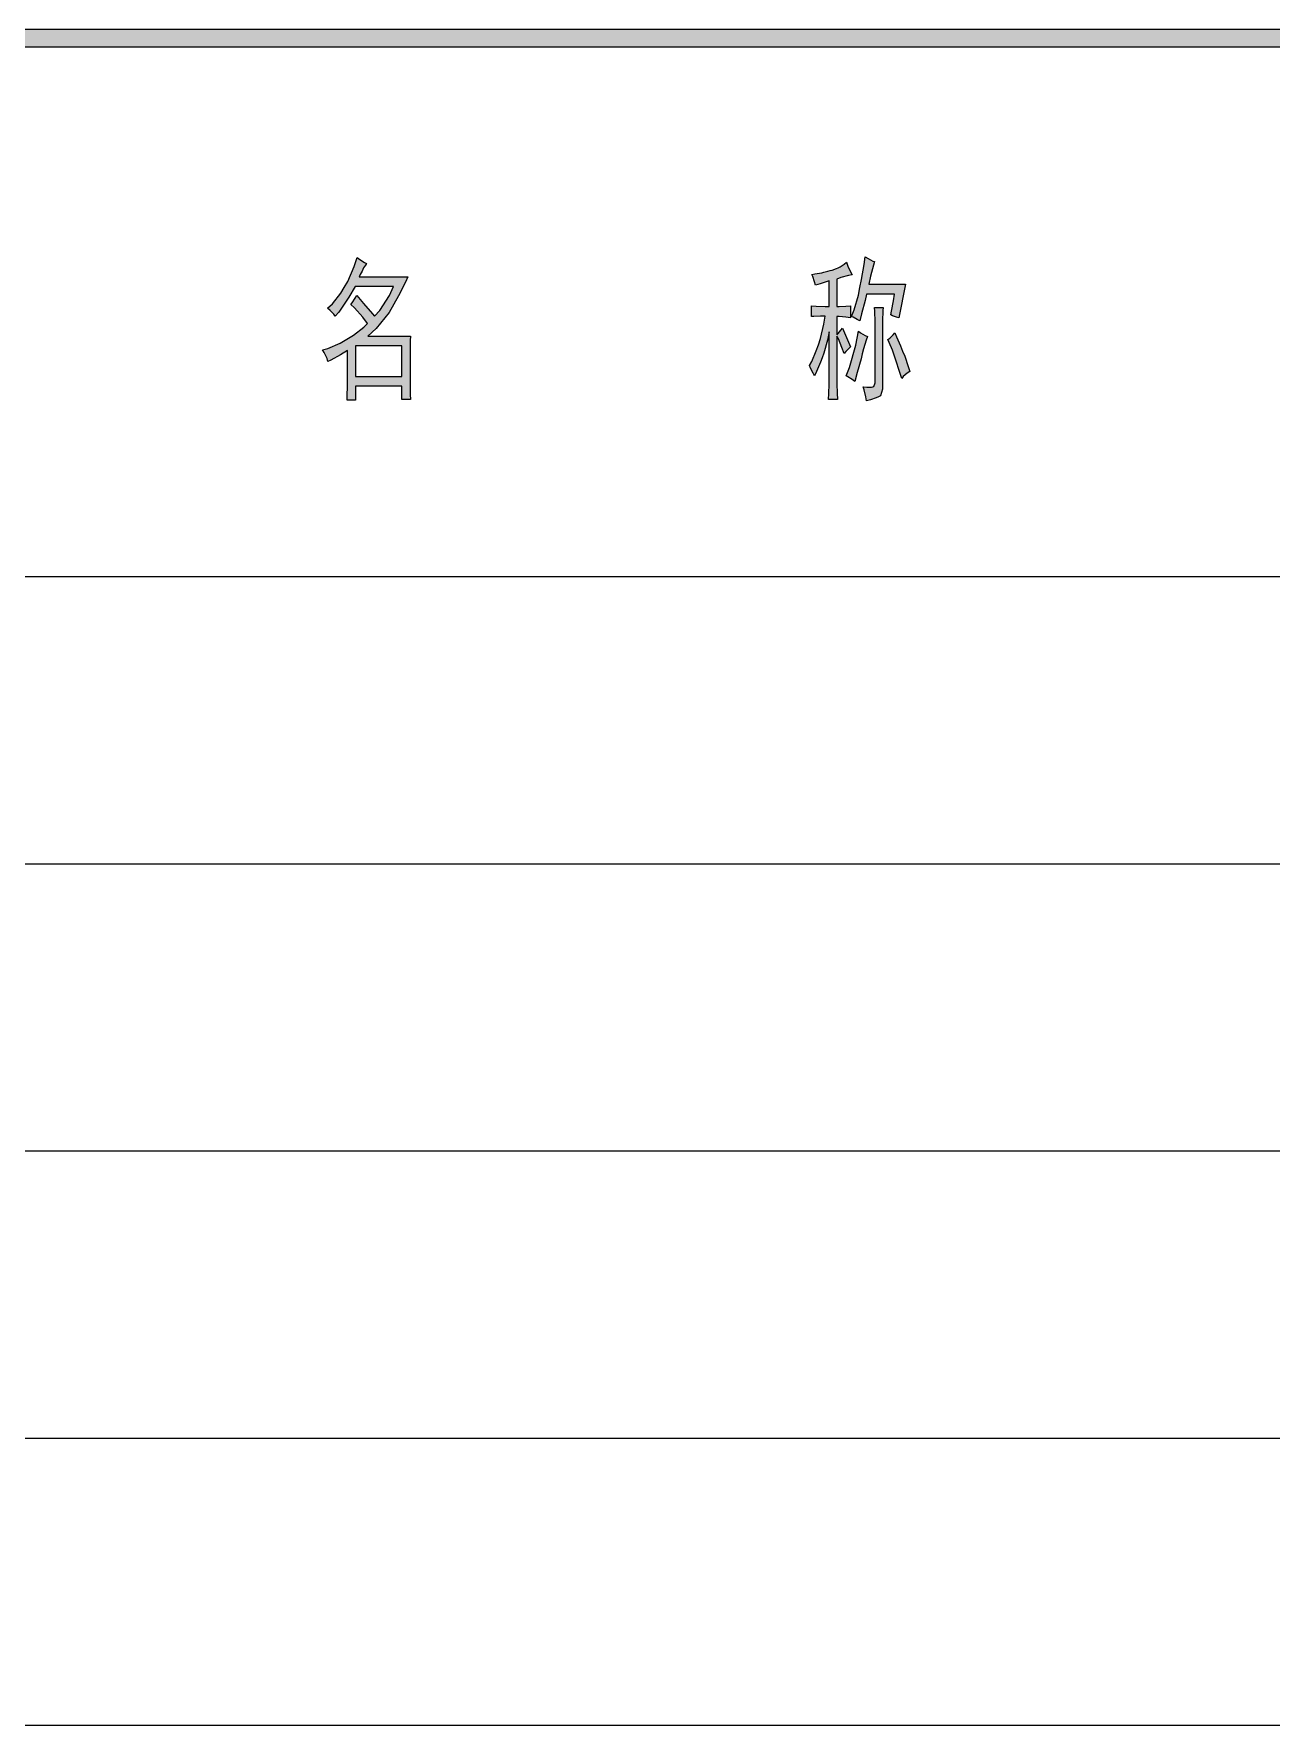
# Model space of a CAD drawing. Header units: millimetres. Extents: x 0 to 207, y 0 to 293.
# Drawn here: x 105.03 to 138.99, y 196.33 to 242.76 of the extents above; entities that cross this region are included whole.
import ezdxf

# ---------------------------------------------------------------- set-up
doc = ezdxf.new("R2010")
doc.units = ezdxf.units.MM

msp = doc.modelspace()

# ---------------------------------------------------------------- hatches: boundary and pattern name
h = msp.add_hatch(color=0)
h.dxf.hatch_style = 2
h.paths.add_polyline_path([(201.9935, 242.883972), (201.9935, 242.390083), (25.124833, 242.390083), (25.124833, 242.883972)])
h = msp.add_hatch(color=0)
h.paths.add_polyline_path([(114.158889, 236.456361), (114.130667, 236.414028), (114.081278, 236.332889), (114.060111, 236.290556), (114.038944, 236.248222), (113.989556, 236.149444), (113.961333, 236.093), (115.298361, 236.093), (115.227806, 235.941306), (115.033778, 235.563833), (114.910306, 235.334528), (114.783306, 235.10875), (114.427, 234.671306), (114.194167, 234.463167), (115.368917, 234.463167), (115.361861, 234.339694), (115.358333, 234.082167), (115.358333, 233.948111), (115.358333, 233.26725), (115.358333, 233.126139), (115.361861, 232.8545), (115.368917, 232.720444), (115.1255, 232.720444), (115.1255, 233.087333), (113.859028, 233.087333), (113.859028, 232.702806), (113.626194, 232.702806), (113.629722, 232.819222), (113.636778, 233.087333), (113.636778, 233.2355), (113.636778, 234.064528), (113.446278, 233.948111), (113.178167, 233.799944), (113.100556, 233.768194), (113.079389, 233.849333), (113.001778, 234.008083), (112.952389, 234.082167), (113.100556, 234.1245), (113.435694, 234.272667), (113.619139, 234.382028), (113.802583, 234.487861), (114.084806, 234.706583), (114.183583, 234.812417), (114.056583, 234.978222), (113.827278, 235.23575), (113.7285, 235.327472), (113.770833, 235.376861), (113.851972, 235.500333), (113.890778, 235.577944), (114.07775, 235.359222), (114.321167, 235.077), (114.381139, 235.0135), (114.525778, 235.168722), (114.786833, 235.577944), (114.90325, 235.824889), (113.844917, 235.824889), (113.672056, 235.528556), (113.396889, 235.119333), (113.298111, 235.0135), (113.262833, 235.062889), (113.160528, 235.168722), (113.089972, 235.228694), (113.224028, 235.352167), (113.453333, 235.637917), (113.548583, 235.800194), (113.643833, 235.962472), (113.82375, 236.375222), (113.904889, 236.622167), (113.978972, 236.565722), (114.105972, 236.481056)])
h.paths.add_polyline_path([(115.1255, 233.351917), (115.1255, 234.198583), (113.859028, 234.198583), (113.859028, 233.351917)])
h = msp.add_hatch(color=0)
h.dxf.hatch_style = 2
h.paths.add_polyline_path([(126.315611, 233.651778), (126.382639, 233.768194), (126.502583, 234.053944), (126.562556, 234.223278), (126.619, 234.392611), (126.710722, 234.787722), (126.746, 235.0135), (126.626056, 235.0135), (126.439083, 235.002917), (126.375583, 234.995861), (126.375583, 235.295722), (126.502583, 235.285139), (126.746, 235.278083), (126.862417, 235.278083), (126.862417, 235.976583), (126.805972, 235.958944), (126.611944, 235.898972), (126.481417, 235.860167), (126.456722, 235.951889), (126.410861, 236.100056), (126.386167, 236.1565), (126.463778, 236.167083), (126.597833, 236.18825), (126.654278, 236.198833), (126.710722, 236.212944), (126.827139, 236.241167), (126.887111, 236.258806), (126.943556, 236.272917), (127.056444, 236.31525), (127.105833, 236.339944), (127.15875, 236.364639), (127.275167, 236.438722), (127.338667, 236.491639), (127.373944, 236.382278), (127.451556, 236.209417), (127.490361, 236.142389), (127.391583, 236.12475), (127.183444, 236.068306), (127.074083, 236.025972), (127.074083, 235.278083), (127.137583, 235.278083), (127.321028, 235.285139), (127.4445, 235.295722), (127.4445, 234.964111), (127.321028, 234.978222), (127.137583, 234.995861), (127.074083, 234.995861), (127.074083, 234.498444), (127.105833, 234.53725), (127.183444, 234.628972), (127.22225, 234.681889), (127.282222, 234.554889), (127.391583, 234.297361), (127.4445, 234.166833), (127.405694, 234.131556), (127.3175, 234.039833), (127.271639, 233.983389), (127.211667, 234.149194), (127.112889, 234.389083), (127.074083, 234.463167), (127.074083, 233.2355), (127.074083, 233.150833), (127.077611, 232.896833), (127.084667, 232.720444), (126.84125, 232.720444), (126.851833, 232.88625), (126.862417, 233.143778), (126.862417, 233.2355), (126.862417, 234.579583), (126.8095, 234.34675), (126.710722, 233.990444), (126.664861, 233.866972), (126.619, 233.7435), (126.513167, 233.493028), (126.456722, 233.369556), (126.421444, 233.443639), (126.350889, 233.58475)])
h = msp.add_hatch(color=0)
h.dxf.hatch_style = 2
h.paths.add_polyline_path([(128.107722, 236.50575), (128.0795, 236.414028), (127.998361, 236.107111), (127.945444, 235.891917), (128.954389, 235.891917), (128.770944, 234.964111), (128.710972, 234.978222), (128.601611, 235.020556), (128.548694, 235.04525), (128.573389, 235.144028), (128.622778, 235.42625), (128.654528, 235.609694), (127.885472, 235.609694), (127.846667, 235.436833), (127.751417, 235.069944), (127.702028, 234.879444), (127.631472, 234.921778), (127.515056, 234.978222), (127.469194, 234.995861), (127.543278, 235.186361), (127.663222, 235.588528), (127.705556, 235.800194), (127.751417, 236.011861), (127.821972, 236.431667), (127.850194, 236.639806), (127.927806, 236.590417), (128.054806, 236.523389)])
h = msp.add_hatch(color=0)
h.dxf.hatch_style = 2
h.paths.add_polyline_path([(128.340556, 235.246333), (128.3335, 235.161667), (128.326444, 234.872389), (128.326444, 234.66425), (128.326444, 233.168472), (128.326444, 233.009722), (128.27, 232.826278), (128.210028, 232.794528), (128.153583, 232.766306), (127.991306, 232.713389), (127.885472, 232.688694), (127.867833, 232.794528), (127.821972, 232.985028), (127.79375, 233.069694), (127.892528, 233.062639), (128.023056, 233.062639), (128.054806, 233.069694), (128.086556, 233.07675), (128.118306, 233.179056), (128.118306, 233.26725), (128.118306, 234.66425), (128.118306, 234.85475), (128.11125, 235.144028), (128.107722, 235.246333)])
h = msp.add_hatch(color=0)
h.dxf.hatch_style = 2
h.paths.add_polyline_path([(127.910167, 234.449056), (127.874889, 234.34675), (127.804333, 234.110389), (127.769056, 233.972806), (127.733778, 233.83875), (127.631472, 233.461278), (127.560917, 233.217861), (127.490361, 233.26725), (127.373944, 233.344861), (127.328083, 233.369556), (127.419806, 233.602389), (127.589139, 234.216222), (127.66675, 234.597222), (127.723194, 234.554889), (127.846667, 234.480806)])
h = msp.add_hatch(color=0)
h.dxf.hatch_style = 2
h.paths.add_polyline_path([(128.665111, 234.547833), (128.710972, 234.438472), (128.816806, 234.191528), (128.87325, 234.050417), (128.933222, 233.909306), (129.032, 233.627083), (129.070806, 233.485972), (129.003778, 233.443639), (128.890889, 233.351917), (128.852083, 233.302528), (128.792111, 233.485972), (128.689806, 233.803472), (128.640417, 233.941056), (128.594556, 234.078639), (128.509889, 234.290306), (128.467556, 234.364389), (128.520472, 234.406722), (128.61925, 234.498444)])

# ---------------------------------------------------------------- linework, layer by layer
at = {"color": 0, "lineweight": 0}
for points in [[(201.9935, 242.883972), (201.9935, 242.390083), (25.124833, 242.390083), (25.124833, 242.883972)], [(114.158889, 236.456361), (114.130667, 236.414028), (114.081278, 236.332889), (114.060111, 236.290556), (114.038944, 236.248222), (113.989556, 236.149444), (113.961333, 236.093), (115.298361, 236.093), (115.227806, 235.941306), (115.033778, 235.563833), (114.910306, 235.334528), (114.783306, 235.10875), (114.427, 234.671306), (114.194167, 234.463167), (115.368917, 234.463167), (115.361861, 234.339694), (115.358333, 234.082167), (115.358333, 233.948111), (115.358333, 233.26725), (115.358333, 233.126139), (115.361861, 232.8545), (115.368917, 232.720444), (115.1255, 232.720444), (115.1255, 233.087333), (113.859028, 233.087333), (113.859028, 232.702806), (113.626194, 232.702806), (113.629722, 232.819222), (113.636778, 233.087333), (113.636778, 233.2355), (113.636778, 234.064528), (113.446278, 233.948111), (113.178167, 233.799944), (113.100556, 233.768194), (113.079389, 233.849333), (113.001778, 234.008083), (112.952389, 234.082167), (113.100556, 234.1245), (113.435694, 234.272667), (113.619139, 234.382028), (113.802583, 234.487861), (114.084806, 234.706583), (114.183583, 234.812417), (114.056583, 234.978222), (113.827278, 235.23575), (113.7285, 235.327472), (113.770833, 235.376861), (113.851972, 235.500333), (113.890778, 235.577944), (114.07775, 235.359222), (114.321167, 235.077), (114.381139, 235.0135), (114.525778, 235.168722), (114.786833, 235.577944), (114.90325, 235.824889), (113.844917, 235.824889), (113.672056, 235.528556), (113.396889, 235.119333), (113.298111, 235.0135), (113.262833, 235.062889), (113.160528, 235.168722), (113.089972, 235.228694), (113.224028, 235.352167), (113.453333, 235.637917), (113.548583, 235.800194), (113.643833, 235.962472), (113.82375, 236.375222), (113.904889, 236.622167), (113.978972, 236.565722), (114.105972, 236.481056)], [(126.315611, 233.651778), (126.382639, 233.768194), (126.502583, 234.053944), (126.562556, 234.223278), (126.619, 234.392611), (126.710722, 234.787722), (126.746, 235.0135), (126.626056, 235.0135), (126.439083, 235.002917), (126.375583, 234.995861), (126.375583, 235.295722), (126.502583, 235.285139), (126.746, 235.278083), (126.862417, 235.278083), (126.862417, 235.976583), (126.805972, 235.958944), (126.611944, 235.898972), (126.481417, 235.860167), (126.456722, 235.951889), (126.410861, 236.100056), (126.386167, 236.1565), (126.463778, 236.167083), (126.597833, 236.18825), (126.654278, 236.198833), (126.710722, 236.212944), (126.827139, 236.241167), (126.887111, 236.258806), (126.943556, 236.272917), (127.056444, 236.31525), (127.105833, 236.339944), (127.15875, 236.364639), (127.275167, 236.438722), (127.338667, 236.491639), (127.373944, 236.382278), (127.451556, 236.209417), (127.490361, 236.142389), (127.391583, 236.12475), (127.183444, 236.068306), (127.074083, 236.025972), (127.074083, 235.278083), (127.137583, 235.278083), (127.321028, 235.285139), (127.4445, 235.295722), (127.4445, 234.964111), (127.321028, 234.978222), (127.137583, 234.995861), (127.074083, 234.995861), (127.074083, 234.498444), (127.105833, 234.53725), (127.183444, 234.628972), (127.22225, 234.681889), (127.282222, 234.554889), (127.391583, 234.297361), (127.4445, 234.166833), (127.405694, 234.131556), (127.3175, 234.039833), (127.271639, 233.983389), (127.211667, 234.149194), (127.112889, 234.389083), (127.074083, 234.463167), (127.074083, 233.2355), (127.074083, 233.150833), (127.077611, 232.896833), (127.084667, 232.720444), (126.84125, 232.720444), (126.851833, 232.88625), (126.862417, 233.143778), (126.862417, 233.2355), (126.862417, 234.579583), (126.8095, 234.34675), (126.710722, 233.990444), (126.664861, 233.866972), (126.619, 233.7435), (126.513167, 233.493028), (126.456722, 233.369556), (126.421444, 233.443639), (126.350889, 233.58475)], [(128.107722, 236.50575), (128.0795, 236.414028), (127.998361, 236.107111), (127.945444, 235.891917), (128.954389, 235.891917), (128.770944, 234.964111), (128.710972, 234.978222), (128.601611, 235.020556), (128.548694, 235.04525), (128.573389, 235.144028), (128.622778, 235.42625), (128.654528, 235.609694), (127.885472, 235.609694), (127.846667, 235.436833), (127.751417, 235.069944), (127.702028, 234.879444), (127.631472, 234.921778), (127.515056, 234.978222), (127.469194, 234.995861), (127.543278, 235.186361), (127.663222, 235.588528), (127.705556, 235.800194), (127.751417, 236.011861), (127.821972, 236.431667), (127.850194, 236.639806), (127.927806, 236.590417), (128.054806, 236.523389)], [(128.340556, 235.246333), (128.3335, 235.161667), (128.326444, 234.872389), (128.326444, 234.66425), (128.326444, 233.168472), (128.326444, 233.009722), (128.27, 232.826278), (128.210028, 232.794528), (128.153583, 232.766306), (127.991306, 232.713389), (127.885472, 232.688694), (127.867833, 232.794528), (127.821972, 232.985028), (127.79375, 233.069694), (127.892528, 233.062639), (128.023056, 233.062639), (128.054806, 233.069694), (128.086556, 233.07675), (128.118306, 233.179056), (128.118306, 233.26725), (128.118306, 234.66425), (128.118306, 234.85475), (128.11125, 235.144028), (128.107722, 235.246333)], [(127.910167, 234.449056), (127.874889, 234.34675), (127.804333, 234.110389), (127.769056, 233.972806), (127.733778, 233.83875), (127.631472, 233.461278), (127.560917, 233.217861), (127.490361, 233.26725), (127.373944, 233.344861), (127.328083, 233.369556), (127.419806, 233.602389), (127.589139, 234.216222), (127.66675, 234.597222), (127.723194, 234.554889), (127.846667, 234.480806)], [(128.665111, 234.547833), (128.710972, 234.438472), (128.816806, 234.191528), (128.87325, 234.050417), (128.933222, 233.909306), (129.032, 233.627083), (129.070806, 233.485972), (129.003778, 233.443639), (128.890889, 233.351917), (128.852083, 233.302528), (128.792111, 233.485972), (128.689806, 233.803472), (128.640417, 233.941056), (128.594556, 234.078639), (128.509889, 234.290306), (128.467556, 234.364389), (128.520472, 234.406722), (128.61925, 234.498444)], [(115.1255, 233.351917), (115.1255, 234.198583), (113.859028, 234.198583), (113.859028, 233.351917)]]:
    msp.add_lwpolyline(points, close=True, dxfattribs=at)
for points in [[(25.124833, 227.859167), (201.9935, 227.859167)], [(25.124833, 219.974583), (201.9935, 219.974583)], [(25.124833, 212.093528), (201.9935, 212.093528)], [(25.124833, 204.208944), (201.9935, 204.208944)], [(25.124833, 196.327889), (201.9935, 196.327889)]]:
    msp.add_lwpolyline(points, dxfattribs=at)

doc.saveas('drawing.dxf')
